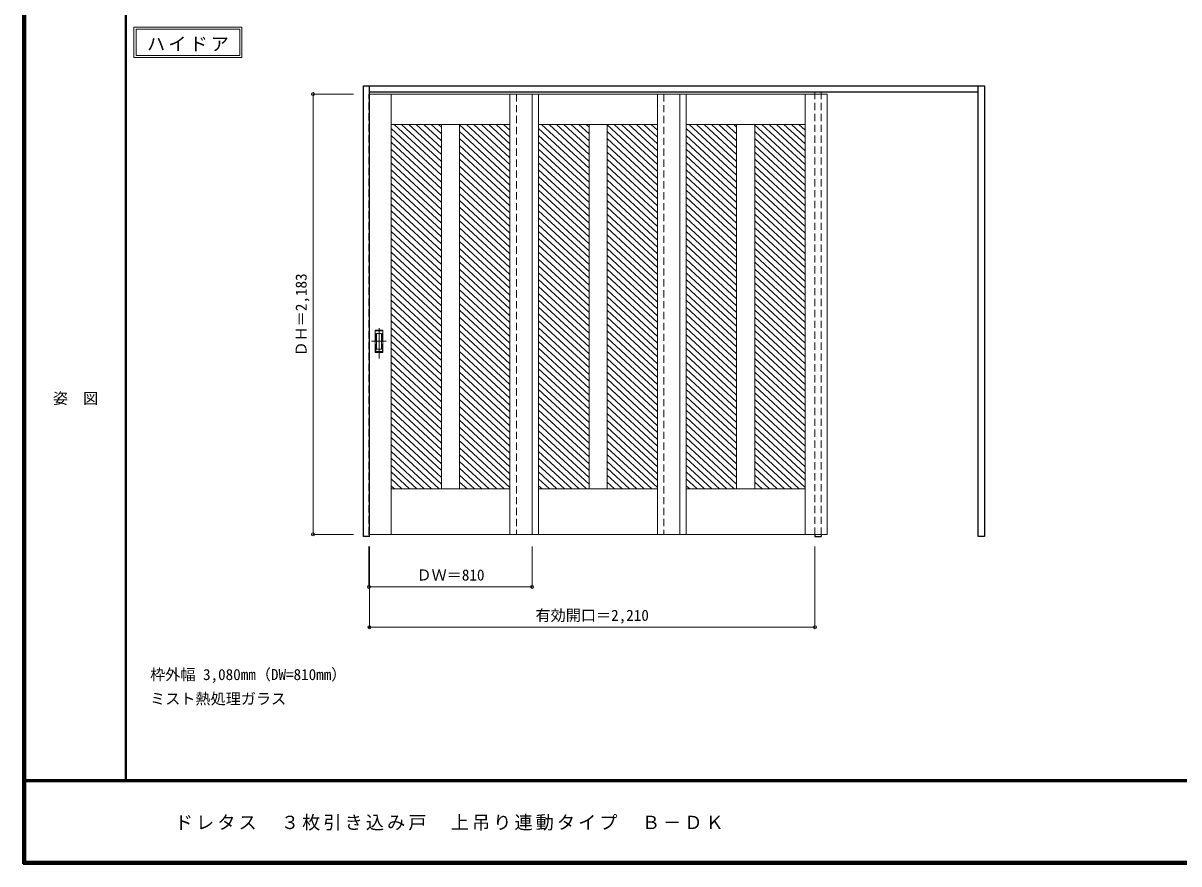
# Model space of a CAD drawing. Units: millimetres, scale not verified. Extents: x -6000 to 5700, y -4307 to 4175.
# Drawn here: x -6000 to -267, y -4205 to -36 of the extents above; entities that cross this region are included whole.
import ezdxf
from ezdxf.enums import TextEntityAlignment as Align

# ---------------------------------------------------------------- set-up
doc = ezdxf.new("R2010")
doc.units = ezdxf.units.MM
doc.header["$LTSCALE"] = 30
doc.header["$PDMODE"] = 32
doc.header["$PDSIZE"] = 15
doc.linetypes.add('CHAIN1', pattern=[8, 5, -1, 1, -1])
doc.linetypes.add('DASHED1', pattern=[1.8, 1.2, -0.6])
for name, color, linetype, lineweight in [('0-2_扉', 7, 'Continuous', 18), ('0-4_枠', 3, 'Continuous', 25), ('0-6_引手', 7, 'Continuous', 18), ('0-A_文字', 7, 'Continuous', 18), ('0-B_寸法', 7, 'Continuous', 9), ('0-C_ハッチ', 4, 'Continuous', 9), ('F-1_枠', 6, 'Continuous', 40)]:
    doc.layers.add(name, color=color, linetype=linetype, lineweight=lineweight)
doc.layers.add('F-A_文字', color=7, linetype='Continuous')
doc.styles.add('ＭＳ ゴシック', font='')
doc.styles.get('ＭＳ ゴシック').set_extended_font_data('MS Gothic')

msp = doc.modelspace()

# ---------------------------------------------------------------- linework, layer by layer
at = {"layer": '0-2_扉', "color": 4, "linetype": 'DASHED1', "lineweight": 9}
for p, q in [((-4285, -387.75), (-4282, -387.75)), ((-4285, -2570.75), (-4285, -387.75)), ((-3553, -387.75), (-3553, -2570.75)), ((-2821, -387.75), (-2821, -2570.75)), ((-2821, -387.75), (-2821, -2570.75)), ((-4282, -2570.75), (-4285, -2570.75))]:
    msp.add_line(p, q, dxfattribs=at)
at = {"layer": '0-2_扉'}
for p, q in [((-3475, -387.75), (-4282, -387.75)), ((-4175, -387.75), (-4175, -2570.75)), ((-3585, -387.75), (-3585, -2570.75)), ((-2743, -387.75), (-3550, -387.75)), ((-3475, -387.75), (-3475, -2570.75)), ((-3443, -387.75), (-3443, -2570.75)), ((-2853, -387.75), (-2853, -2570.75)), ((-2011, -387.75), (-2818, -387.75)), ((-2743, -387.75), (-2743, -2570.75)), ((-2711, -387.75), (-2711, -2570.75)), ((-2121, -387.75), (-2121, -2570.75)), ((-2011, -387.75), (-2011, -2570.75)), ((-3585, -537.75), (-4175, -537.75)), ((-3925, -537.75), (-3925, -2345.75)), ((-3835, -537.75), (-3835, -2345.75)), ((-2853, -537.75), (-3443, -537.75)), ((-3193, -537.75), (-3193, -2345.75)), ((-3103, -537.75), (-3103, -2345.75)), ((-2121, -537.75), (-2711, -537.75)), ((-2461, -537.75), (-2461, -2345.75)), ((-2371, -537.75), (-2371, -2345.75)), ((-3585, -2345.75), (-4175, -2345.75)), ((-2853, -2345.75), (-3443, -2345.75)), ((-2121, -2345.75), (-2711, -2345.75)), ((-3475, -2570.75), (-4282, -2570.75)), ((-2743, -2570.75), (-3550, -2570.75)), ((-2011, -2570.75), (-2818, -2570.75))]:
    msp.add_line(p, q, dxfattribs=at)
at = {"layer": '0-4_枠'}
for p, q in [((-4312, -2581.25), (-4312, -346.25)), ((-4282, -2581.25), (-4282, -346.25)), ((-4282, -376.25), (-1262, -376.25)), ((-1262, -2581.25), (-1262, -346.25)), ((-2072, -2570.75), (-2072, -2581.25)), ((-2042, -2570.75), (-2042, -2581.25)), ((-4282, -2581.25), (-4312, -2581.25)), ((-2072, -2581.25), (-2042, -2581.25)), ((-1232, -2581.25), (-1262, -2581.25))]:
    msp.add_line(p, q, dxfattribs=at)
at = {"layer": '0-4_枠', "color": 4, "linetype": 'DASHED1', "lineweight": 9}
for p, q in [((-2072, -2573.25), (-2072, -376.25)), ((-2042, -2573.25), (-2042, -376.25))]:
    msp.add_line(p, q, dxfattribs=at)
at = {"layer": '0-4_枠'}
msp.add_lwpolyline([(-4312, -346.25), (-1232, -346.25), (-1232, -2581.25)], dxfattribs=at)
at = {"layer": '0-6_引手', "linetype": 'CHAIN1'}
for p, q in [((-4234, -1698.48), (-4234, -1527.63)), ((-4272.07, -1613.25), (-4199.56, -1613.25))]:
    msp.add_line(p, q, dxfattribs=at)
at = {"layer": '0-6_引手'}
for p, q in [((-4253, -1558.25), (-4215, -1558.25)), ((-4253, -1668.25), (-4253, -1558.25)), ((-4246.5, -1574.25), (-4221.5, -1574.25)), ((-4246.5, -1652.25), (-4246.5, -1574.25)), ((-4221.5, -1652.25), (-4221.5, -1574.25)), ((-4215, -1668.25), (-4215, -1558.25)), ((-4246.5, -1652.25), (-4221.5, -1652.25)), ((-4253, -1668.25), (-4215, -1668.25))]:
    msp.add_line(p, q, dxfattribs=at)
at = {"layer": '0-6_引手', "linetype": 'DASHED1'}
for p, q in [((-4218, -1664.25), (-4218, -1562.25)), ((-4250, -1664.25), (-4218, -1664.25))]:
    msp.add_line(p, q, dxfattribs=at)
msp.add_lwpolyline([(-4250, -1664.25), (-4250, -1562.25), (-4218, -1562.25)], dxfattribs=at)
at = {"layer": '0-A_文字'}
for p, q in [((-5450, -55.5), (-5450, -205.5)), ((-5440, -65.5), (-4925.67, -65.5)), ((-4925.67, -65.5), (-4925.67, -195.5)), ((-5450, -205.5), (-4915.67, -205.5))]:
    msp.add_line(p, q, dxfattribs=at)
for points in [[(-5450, -55.5), (-4915.67, -55.5), (-4915.67, -205.5)], [(-5440, -65.5), (-5440, -195.5), (-4925.67, -195.5)]]:
    msp.add_lwpolyline(points, dxfattribs=at)
at = {"layer": '0-B_寸法', "color": 4}
for p, q in [((-4562, -387.75), (-4362, -387.75)), ((-4562, -387.75), (-4562, -2570.75)), ((-4562, -2570.75), (-4362, -2570.75)), ((-4285, -2831.25), (-4285, -2631.25)), ((-4282, -3031.25), (-4282, -2631.25)), ((-3475, -2831.25), (-3475, -2631.25)), ((-2072, -3031.25), (-2072, -2631.25)), ((-4285, -2831.25), (-3475, -2831.25)), ((-4282, -3031.25), (-2072, -3031.25))]:
    msp.add_line(p, q, dxfattribs=at)
at = {"layer": '0-B_寸法'}
for p in [(-4562, -387.75), (-4562, -2570.75), (-4285, -2831.25), (-3475, -2831.25), (-4282, -3031.25), (-2072, -3031.25)]:
    msp.add_point(p, dxfattribs=at)
at = {"layer": '0-C_ハッチ'}
for p, q in [((-4175, -558.02), (-3925, -789.5)), ((-4160.1, -537.75), (-3925, -755.43)), ((-4123.3, -537.75), (-3925, -721.36)), ((-4086.5, -537.75), (-3925, -687.29)), ((-4049.71, -537.75), (-3925, -653.22)), ((-4012.91, -537.75), (-3925, -619.15)), ((-3976.11, -537.75), (-3925, -585.08)), ((-3939.32, -537.75), (-3925, -551)), ((-3837.13, -537.75), (-3585, -771.2)), ((-3800.33, -537.75), (-3585, -737.13)), ((-3763.53, -537.75), (-3585, -703.06)), ((-3726.74, -537.75), (-3585, -668.99)), ((-3689.94, -537.75), (-3585, -634.92)), ((-3653.14, -537.75), (-3585, -600.85)), ((-3616.35, -537.75), (-3585, -566.78)), ((-3443, -558.02), (-3193, -789.5)), ((-3428.1, -537.75), (-3193, -755.43)), ((-3391.3, -537.75), (-3193, -721.36)), ((-3354.5, -537.75), (-3193, -687.29)), ((-3317.71, -537.75), (-3193, -653.22)), ((-3280.91, -537.75), (-3193, -619.15)), ((-3244.11, -537.75), (-3193, -585.08)), ((-3207.32, -537.75), (-3193, -551)), ((-3105.13, -537.75), (-2853, -771.2)), ((-3068.33, -537.75), (-2853, -737.13)), ((-3031.53, -537.75), (-2853, -703.06)), ((-2994.74, -537.75), (-2853, -668.99)), ((-2957.94, -537.75), (-2853, -634.92)), ((-2921.14, -537.75), (-2853, -600.85)), ((-2884.35, -537.75), (-2853, -566.78)), ((-2711, -558.02), (-2461, -789.5)), ((-2696.1, -537.75), (-2461, -755.43)), ((-2659.3, -537.75), (-2461, -721.36)), ((-2622.5, -537.75), (-2461, -687.29)), ((-2585.71, -537.75), (-2461, -653.22)), ((-2548.91, -537.75), (-2461, -619.15)), ((-2512.11, -537.75), (-2461, -585.08)), ((-2475.32, -537.75), (-2461, -551)), ((-2373.13, -537.75), (-2121, -771.2)), ((-2336.33, -537.75), (-2121, -737.13)), ((-2299.53, -537.75), (-2121, -703.06)), ((-2262.74, -537.75), (-2121, -668.99)), ((-2225.94, -537.75), (-2121, -634.92)), ((-2189.14, -537.75), (-2121, -600.85)), ((-2152.35, -537.75), (-2121, -566.78)), ((-4175, -592.09), (-3925, -823.57)), ((-4175, -626.16), (-3925, -857.64)), ((-3835, -573.79), (-3585, -805.27)), ((-3835, -607.86), (-3585, -839.34)), ((-3443, -592.09), (-3193, -823.57)), ((-3443, -626.16), (-3193, -857.64)), ((-3103, -573.79), (-2853, -805.27)), ((-3103, -607.86), (-2853, -839.34)), ((-2711, -592.09), (-2461, -823.57)), ((-2711, -626.16), (-2461, -857.64)), ((-2371, -573.79), (-2121, -805.27)), ((-2371, -607.86), (-2121, -839.34)), ((-4175, -660.23), (-3925, -891.71)), ((-3835, -641.93), (-3585, -873.41)), ((-3835, -676), (-3585, -907.49)), ((-3443, -660.23), (-3193, -891.71)), ((-3103, -641.93), (-2853, -873.41)), ((-3103, -676), (-2853, -907.49)), ((-2711, -660.23), (-2461, -891.71)), ((-2371, -641.93), (-2121, -873.41)), ((-2371, -676), (-2121, -907.49)), ((-4175, -694.3), (-3925, -925.79)), ((-4175, -728.38), (-3925, -959.86)), ((-3835, -710.08), (-3585, -941.56)), ((-3835, -744.15), (-3585, -975.63)), ((-3443, -694.3), (-3193, -925.79)), ((-3443, -728.38), (-3193, -959.86)), ((-3103, -710.08), (-2853, -941.56)), ((-3103, -744.15), (-2853, -975.63)), ((-2711, -694.3), (-2461, -925.79)), ((-2711, -728.38), (-2461, -959.86)), ((-2371, -710.08), (-2121, -941.56)), ((-2371, -744.15), (-2121, -975.63)), ((-4175, -762.45), (-3925, -993.93)), ((-4175, -796.52), (-3925, -1028)), ((-3835, -778.22), (-3585, -1009.7)), ((-3443, -762.45), (-3193, -993.93)), ((-3443, -796.52), (-3193, -1028)), ((-3103, -778.22), (-2853, -1009.7)), ((-2711, -762.45), (-2461, -993.93)), ((-2711, -796.52), (-2461, -1028)), ((-2371, -778.22), (-2121, -1009.7)), ((-4175, -830.59), (-3925, -1062.07)), ((-3835, -812.29), (-3585, -1043.77)), ((-3835, -846.36), (-3585, -1077.84)), ((-3443, -830.59), (-3193, -1062.07)), ((-3103, -812.29), (-2853, -1043.77)), ((-3103, -846.36), (-2853, -1077.84)), ((-2711, -830.59), (-2461, -1062.07)), ((-2371, -812.29), (-2121, -1043.77)), ((-2371, -846.36), (-2121, -1077.84)), ((-4175, -864.66), (-3925, -1096.14)), ((-4175, -898.73), (-3925, -1130.21)), ((-3835, -880.43), (-3585, -1111.91)), ((-3835, -914.5), (-3585, -1145.98)), ((-3443, -864.66), (-3193, -1096.14)), ((-3443, -898.73), (-3193, -1130.21)), ((-3103, -880.43), (-2853, -1111.91)), ((-3103, -914.5), (-2853, -1145.98)), ((-2711, -864.66), (-2461, -1096.14)), ((-2711, -898.73), (-2461, -1130.21)), ((-2371, -880.43), (-2121, -1111.91)), ((-2371, -914.5), (-2121, -1145.98)), ((-4175, -932.8), (-3925, -1164.28)), ((-4175, -966.87), (-3925, -1198.35)), ((-3835, -948.57), (-3585, -1180.05)), ((-3443, -932.8), (-3193, -1164.28)), ((-3443, -966.87), (-3193, -1198.35)), ((-3103, -948.57), (-2853, -1180.05)), ((-2711, -932.8), (-2461, -1164.28)), ((-2711, -966.87), (-2461, -1198.35)), ((-2371, -948.57), (-2121, -1180.05)), ((-4175, -1000.94), (-3925, -1232.43)), ((-3835, -982.64), (-3585, -1214.13)), ((-3835, -1016.71), (-3585, -1248.2)), ((-3443, -1000.94), (-3193, -1232.43)), ((-3103, -982.64), (-2853, -1214.13)), ((-3103, -1016.71), (-2853, -1248.2)), ((-2711, -1000.94), (-2461, -1232.43)), ((-2371, -982.64), (-2121, -1214.13)), ((-2371, -1016.71), (-2121, -1248.2)), ((-4175, -1035.02), (-3925, -1266.5)), ((-4175, -1069.09), (-3925, -1300.57)), ((-3835, -1050.79), (-3585, -1282.27)), ((-3835, -1084.86), (-3585, -1316.34)), ((-3443, -1035.02), (-3193, -1266.5)), ((-3443, -1069.09), (-3193, -1300.57)), ((-3103, -1050.79), (-2853, -1282.27)), ((-3103, -1084.86), (-2853, -1316.34)), ((-2711, -1035.02), (-2461, -1266.5)), ((-2711, -1069.09), (-2461, -1300.57)), ((-2371, -1050.79), (-2121, -1282.27)), ((-2371, -1084.86), (-2121, -1316.34)), ((-4175, -1103.16), (-3925, -1334.64)), ((-4175, -1137.23), (-3925, -1368.71)), ((-3835, -1118.93), (-3585, -1350.41)), ((-3443, -1103.16), (-3193, -1334.64)), ((-3443, -1137.23), (-3193, -1368.71)), ((-3103, -1118.93), (-2853, -1350.41)), ((-2711, -1103.16), (-2461, -1334.64)), ((-2711, -1137.23), (-2461, -1368.71)), ((-2371, -1118.93), (-2121, -1350.41)), ((-4175, -1171.3), (-3925, -1402.78)), ((-3835, -1153), (-3585, -1384.48)), ((-3835, -1187.07), (-3585, -1418.55)), ((-3443, -1171.3), (-3193, -1402.78)), ((-3103, -1153), (-2853, -1384.48)), ((-3103, -1187.07), (-2853, -1418.55)), ((-2711, -1171.3), (-2461, -1402.78)), ((-2371, -1153), (-2121, -1384.48)), ((-2371, -1187.07), (-2121, -1418.55)), ((-4175, -1205.37), (-3925, -1436.85)), ((-4175, -1239.44), (-3925, -1470.92)), ((-3835, -1221.14), (-3585, -1452.62)), ((-3835, -1255.21), (-3585, -1486.69)), ((-3443, -1205.37), (-3193, -1436.85)), ((-3443, -1239.44), (-3193, -1470.92)), ((-3103, -1221.14), (-2853, -1452.62)), ((-3103, -1255.21), (-2853, -1486.69)), ((-2711, -1205.37), (-2461, -1436.85)), ((-2711, -1239.44), (-2461, -1470.92)), ((-2371, -1221.14), (-2121, -1452.62)), ((-2371, -1255.21), (-2121, -1486.69)), ((-4175, -1273.51), (-3925, -1504.99)), ((-4175, -1307.58), (-3925, -1539.06)), ((-3835, -1289.28), (-3585, -1520.76)), ((-3443, -1273.51), (-3193, -1504.99)), ((-3443, -1307.58), (-3193, -1539.06)), ((-3103, -1289.28), (-2853, -1520.76)), ((-2711, -1273.51), (-2461, -1504.99)), ((-2711, -1307.58), (-2461, -1539.06)), ((-2371, -1289.28), (-2121, -1520.76)), ((-4175, -1341.65), (-3925, -1573.14)), ((-4175, -1375.73), (-3925, -1607.21)), ((-3835, -1323.35), (-3585, -1554.84)), ((-3835, -1357.43), (-3585, -1588.91)), ((-3443, -1341.65), (-3193, -1573.14)), ((-3443, -1375.73), (-3193, -1607.21)), ((-3103, -1323.35), (-2853, -1554.84)), ((-3103, -1357.43), (-2853, -1588.91)), ((-2711, -1341.65), (-2461, -1573.14)), ((-2711, -1375.73), (-2461, -1607.21)), ((-2371, -1323.35), (-2121, -1554.84)), ((-2371, -1357.43), (-2121, -1588.91)), ((-4175, -1409.8), (-3925, -1641.28)), ((-3835, -1391.5), (-3585, -1622.98)), ((-3835, -1425.57), (-3585, -1657.05)), ((-3443, -1409.8), (-3193, -1641.28)), ((-3103, -1391.5), (-2853, -1622.98)), ((-3103, -1425.57), (-2853, -1657.05)), ((-2711, -1409.8), (-2461, -1641.28)), ((-2371, -1391.5), (-2121, -1622.98)), ((-2371, -1425.57), (-2121, -1657.05)), ((-4175, -1443.87), (-3925, -1675.35)), ((-4175, -1477.94), (-3925, -1709.42)), ((-3835, -1459.64), (-3585, -1691.12)), ((-3443, -1443.87), (-3193, -1675.35)), ((-3443, -1477.94), (-3193, -1709.42)), ((-3103, -1459.64), (-2853, -1691.12)), ((-2711, -1443.87), (-2461, -1675.35)), ((-2711, -1477.94), (-2461, -1709.42)), ((-2371, -1459.64), (-2121, -1691.12)), ((-4175, -1512.01), (-3925, -1743.49)), ((-4175, -1546.08), (-3925, -1777.56)), ((-3835, -1493.71), (-3585, -1725.19)), ((-3835, -1527.78), (-3585, -1759.26)), ((-3443, -1512.01), (-3193, -1743.49)), ((-3443, -1546.08), (-3193, -1777.56)), ((-3103, -1493.71), (-2853, -1725.19)), ((-3103, -1527.78), (-2853, -1759.26)), ((-2711, -1512.01), (-2461, -1743.49)), ((-2711, -1546.08), (-2461, -1777.56)), ((-2371, -1493.71), (-2121, -1725.19)), ((-2371, -1527.78), (-2121, -1759.26)), ((-4175, -1580.15), (-3925, -1811.63)), ((-3835, -1561.85), (-3585, -1793.33)), ((-3835, -1595.92), (-3585, -1827.4)), ((-3443, -1580.15), (-3193, -1811.63)), ((-3103, -1561.85), (-2853, -1793.33)), ((-3103, -1595.92), (-2853, -1827.4)), ((-2711, -1580.15), (-2461, -1811.63)), ((-2371, -1561.85), (-2121, -1793.33)), ((-2371, -1595.92), (-2121, -1827.4)), ((-4175, -1614.22), (-3925, -1845.7)), ((-4175, -1648.29), (-3925, -1879.78)), ((-3835, -1629.99), (-3585, -1861.48)), ((-3443, -1614.22), (-3193, -1845.7)), ((-3443, -1648.29), (-3193, -1879.78)), ((-3103, -1629.99), (-2853, -1861.48)), ((-2711, -1614.22), (-2461, -1845.7)), ((-2711, -1648.29), (-2461, -1879.78)), ((-2371, -1629.99), (-2121, -1861.48)), ((-4175, -1682.37), (-3925, -1913.85)), ((-4175, -1716.44), (-3925, -1947.92)), ((-3835, -1664.06), (-3585, -1895.55)), ((-3835, -1698.14), (-3585, -1929.62)), ((-3443, -1682.37), (-3193, -1913.85)), ((-3443, -1716.44), (-3193, -1947.92)), ((-3103, -1664.06), (-2853, -1895.55)), ((-3103, -1698.14), (-2853, -1929.62)), ((-2711, -1682.37), (-2461, -1913.85)), ((-2711, -1716.44), (-2461, -1947.92)), ((-2371, -1664.06), (-2121, -1895.55)), ((-2371, -1698.14), (-2121, -1929.62)), ((-4175, -1750.51), (-3925, -1981.99)), ((-3835, -1732.21), (-3585, -1963.69)), ((-3835, -1766.28), (-3585, -1997.76)), ((-3443, -1750.51), (-3193, -1981.99)), ((-3103, -1732.21), (-2853, -1963.69)), ((-3103, -1766.28), (-2853, -1997.76)), ((-2711, -1750.51), (-2461, -1981.99)), ((-2371, -1732.21), (-2121, -1963.69)), ((-2371, -1766.28), (-2121, -1997.76)), ((-4175, -1784.58), (-3925, -2016.06)), ((-4175, -1818.65), (-3925, -2050.13)), ((-3835, -1800.35), (-3585, -2031.83)), ((-3835, -1834.42), (-3585, -2065.9)), ((-3443, -1784.58), (-3193, -2016.06)), ((-3443, -1818.65), (-3193, -2050.13)), ((-3103, -1800.35), (-2853, -2031.83)), ((-3103, -1834.42), (-2853, -2065.9)), ((-2711, -1784.58), (-2461, -2016.06)), ((-2711, -1818.65), (-2461, -2050.13)), ((-2371, -1800.35), (-2121, -2031.83)), ((-2371, -1834.42), (-2121, -2065.9)), ((-4175, -1852.72), (-3925, -2084.2)), ((-4175, -1886.79), (-3925, -2118.27)), ((-3835, -1868.49), (-3585, -2099.97)), ((-3443, -1852.72), (-3193, -2084.2)), ((-3443, -1886.79), (-3193, -2118.27)), ((-3103, -1868.49), (-2853, -2099.97)), ((-2711, -1852.72), (-2461, -2084.2)), ((-2711, -1886.79), (-2461, -2118.27)), ((-2371, -1868.49), (-2121, -2099.97)), ((-4175, -1920.86), (-3925, -2152.34)), ((-3835, -1902.56), (-3585, -2134.04)), ((-3835, -1936.63), (-3585, -2168.11)), ((-3443, -1920.86), (-3193, -2152.34)), ((-3103, -1902.56), (-2853, -2134.04)), ((-3103, -1936.63), (-2853, -2168.11)), ((-2711, -1920.86), (-2461, -2152.34)), ((-2371, -1902.56), (-2121, -2134.04)), ((-2371, -1936.63), (-2121, -2168.11)), ((-4175, -1954.93), (-3925, -2186.42)), ((-4175, -1989), (-3925, -2220.49)), ((-3835, -1970.7), (-3585, -2202.19)), ((-3835, -2004.78), (-3585, -2236.26)), ((-3443, -1954.93), (-3193, -2186.42)), ((-3443, -1989), (-3193, -2220.49)), ((-3103, -1970.7), (-2853, -2202.19)), ((-3103, -2004.78), (-2853, -2236.26)), ((-2711, -1954.93), (-2461, -2186.42)), ((-2711, -1989), (-2461, -2220.49)), ((-2371, -1970.7), (-2121, -2202.19)), ((-2371, -2004.78), (-2121, -2236.26)), ((-4175, -2023.08), (-3925, -2254.56)), ((-4175, -2057.15), (-3925, -2288.63)), ((-3835, -2038.85), (-3585, -2270.33)), ((-3443, -2023.08), (-3193, -2254.56)), ((-3443, -2057.15), (-3193, -2288.63)), ((-3103, -2038.85), (-2853, -2270.33)), ((-2711, -2023.08), (-2461, -2254.56)), ((-2711, -2057.15), (-2461, -2288.63)), ((-2371, -2038.85), (-2121, -2270.33)), ((-4175, -2091.22), (-3925, -2322.7)), ((-3835, -2072.92), (-3585, -2304.4)), ((-3835, -2106.99), (-3585, -2338.47)), ((-3443, -2091.22), (-3193, -2322.7)), ((-3103, -2072.92), (-2853, -2304.4)), ((-3103, -2106.99), (-2853, -2338.47)), ((-2711, -2091.22), (-2461, -2322.7)), ((-2371, -2072.92), (-2121, -2304.4)), ((-2371, -2106.99), (-2121, -2338.47)), ((-4175, -2125.29), (-3936.9, -2345.75)), ((-4175, -2159.36), (-3973.7, -2345.75)), ((-3835, -2141.06), (-3613.93, -2345.75)), ((-3835, -2175.13), (-3650.73, -2345.75)), ((-3443, -2125.29), (-3204.9, -2345.75)), ((-3443, -2159.36), (-3241.7, -2345.75)), ((-3103, -2141.06), (-2881.93, -2345.75)), ((-3103, -2175.13), (-2918.73, -2345.75)), ((-2711, -2125.29), (-2472.9, -2345.75)), ((-2711, -2159.36), (-2509.7, -2345.75)), ((-2371, -2141.06), (-2149.93, -2345.75)), ((-2371, -2175.13), (-2186.73, -2345.75)), ((-4175, -2193.43), (-4010.5, -2345.75)), ((-4175, -2227.5), (-4047.29, -2345.75)), ((-3835, -2209.2), (-3687.53, -2345.75)), ((-3443, -2193.43), (-3278.5, -2345.75)), ((-3443, -2227.5), (-3315.29, -2345.75)), ((-3103, -2209.2), (-2955.53, -2345.75)), ((-2711, -2193.43), (-2546.5, -2345.75)), ((-2711, -2227.5), (-2583.29, -2345.75)), ((-2371, -2209.2), (-2223.53, -2345.75)), ((-4175, -2261.57), (-4084.09, -2345.75)), ((-3835, -2243.27), (-3724.32, -2345.75)), ((-3835, -2277.34), (-3761.12, -2345.75)), ((-3443, -2261.57), (-3352.09, -2345.75)), ((-3103, -2243.27), (-2992.32, -2345.75)), ((-3103, -2277.34), (-3029.12, -2345.75)), ((-2711, -2261.57), (-2620.09, -2345.75)), ((-2371, -2243.27), (-2260.32, -2345.75)), ((-2371, -2277.34), (-2297.12, -2345.75)), ((-4175, -2295.64), (-4120.89, -2345.75)), ((-4175, -2329.72), (-4157.68, -2345.75)), ((-3835, -2311.42), (-3797.92, -2345.75)), ((-3443, -2295.64), (-3388.89, -2345.75)), ((-3443, -2329.72), (-3425.68, -2345.75)), ((-3103, -2311.42), (-3065.92, -2345.75)), ((-2711, -2295.64), (-2656.89, -2345.75)), ((-2711, -2329.72), (-2693.68, -2345.75)), ((-2371, -2311.42), (-2333.92, -2345.75))]:
    msp.add_line(p, q, dxfattribs=at)
at = {"layer": 'F-1_枠'}
for p, q in [((-6000, 4175), (-6000, -4205)), ((-5995, 4175), (-5995, -4205)), ((-5990, 4175), (-5990, -4205)), ((-5490, 4175), (-5490, -3790)), ((5700, -3790), (-6000, -3790)), ((5700, -3795), (-6000, -3795)), ((5700, -4195), (-6000, -4195)), ((5700, -4200), (-6000, -4200)), ((5700, -4205), (-6000, -4205))]:
    msp.add_line(p, q, dxfattribs=at)

# ---------------------------------------------------------------- texts
at = {"layer": '0-A_文字', "style": 'ＭＳ ゴシック'}
for s, p in [('枠外幅 3,080mm（DW=810mm）', (-5370, -3310)), ('ミスト熱処理ガラス', (-5370, -3430))]:
    msp.add_text(s, height=54.99, dxfattribs=at).set_placement(p, align=Align.BOTTOM_LEFT)
at = {"layer": '0-A_文字', "insert": (-5385.34, -175.5), "char_height": 65.98, "attachment_point": 7, "style": 'ＭＳ ゴシック'}
msp.add_mtext('\\T1.17;ハイドア', dxfattribs=at)
at = {"layer": '0-B_寸法', "style": 'ＭＳ ゴシック'}
msp.add_text('ＤＨ＝2,183', height=54.99, rotation=90, dxfattribs=at).set_placement((-4577, -1688.75), align=Align.BOTTOM_LEFT)
for s, p in [('ＤＷ＝810', (-4048.75, -2816.25)), ('有効開口＝2,210', (-3458.25, -3016.25))]:
    msp.add_text(s, height=54.99, dxfattribs=at).set_placement(p, align=Align.BOTTOM_LEFT)
at = {"layer": 'F-A_文字', "style": 'ＭＳ ゴシック'}
msp.add_text('姿\u3000図', height=54.99, dxfattribs=at).set_placement((-5852.5, -1940.25), align=Align.BOTTOM_LEFT)
at = {"layer": 'F-A_文字', "insert": (-5247.55, -4040), "char_height": 65.98, "attachment_point": 7, "style": 'ＭＳ ゴシック'}
msp.add_mtext('\\T1.17;ドレタス\u3000３枚引き込み戸\u3000上吊り連動タイプ\u3000Ｂ－ＤＫ', dxfattribs=at)

doc.saveas('drawing.dxf')
